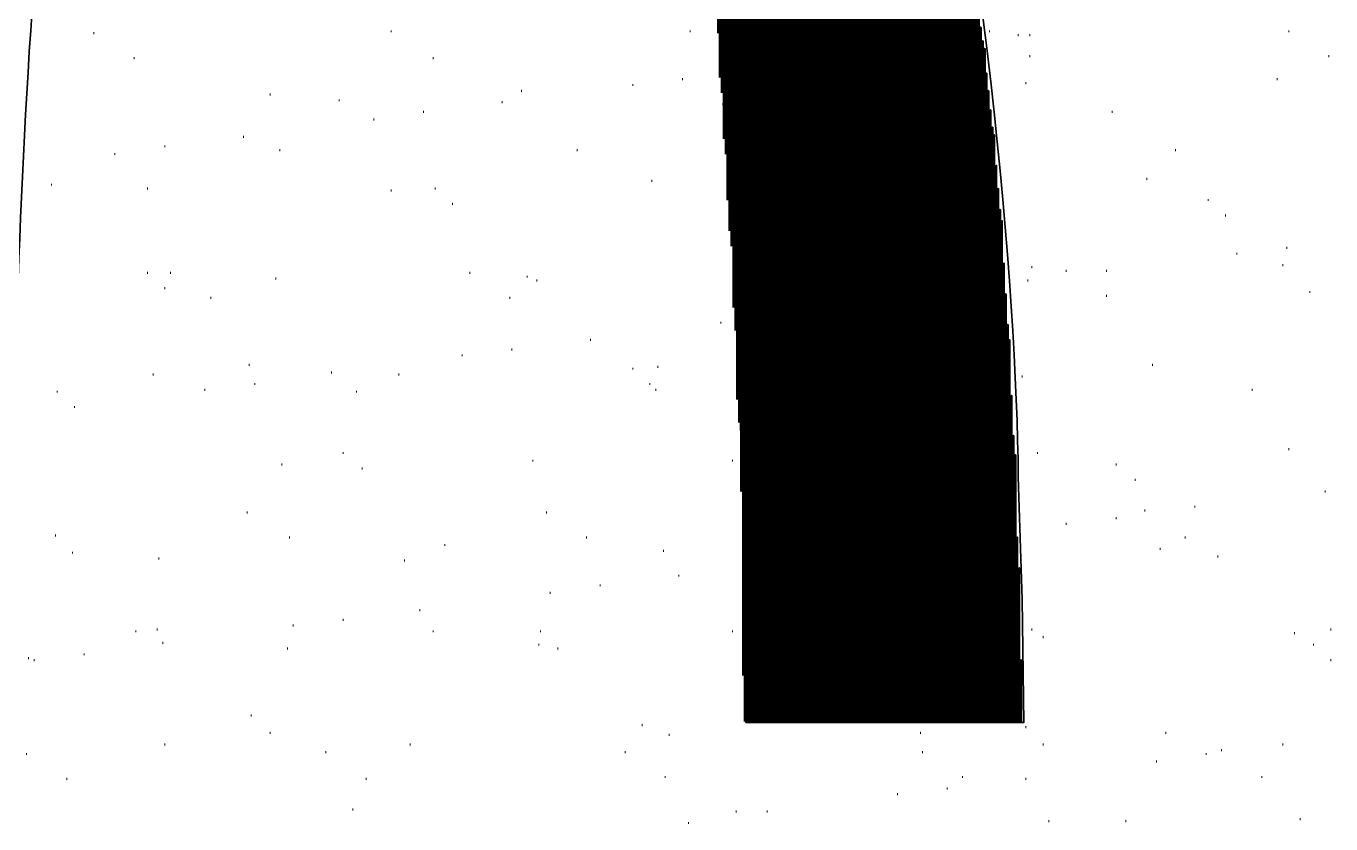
# Model space of a CAD drawing. Header units: millimetres. Extents: x 0.13 to 4.78, y 0.1 to 4.16.
# Drawn here: x 2.46 to 4.727, y 0.101 to 1.488 of the extents above; entities that cross this region are included whole.
import ezdxf

# ---------------------------------------------------------------- set-up
doc = ezdxf.new("R2010")
doc.units = ezdxf.units.MM
doc.layers.add('PDF4_Geometry', color=7, linetype='Continuous')

msp = doc.modelspace()

# ---------------------------------------------------------------- linework, layer by layer
at = {"layer": 'PDF4_Geometry', "lineweight": 50}
for points in [[(3.6621, 1.4759), (3.6621, 3.2425), (3.6621, 1.4759)], [(3.6654, 1.3992), (3.6654, 3.2359), (3.6654, 1.3992)], [(3.6687, 1.3725), (3.6687, 3.2292), (3.6687, 1.3725)], [(3.672, 1.2925), (3.672, 3.2225), (3.672, 1.2925)], [(3.6754, 1.2659), (3.6754, 3.2192), (3.6754, 1.2659)], [(3.6787, 1.1859), (3.6787, 3.2092), (3.6787, 1.1859)], [(3.682, 1.1325), (3.682, 3.2025), (3.682, 1.1325)], [(3.6854, 1.1059), (3.6854, 3.1992), (3.6854, 1.1059)], [(3.6887, 0.9992), (3.6887, 3.1925), (3.6887, 0.9992)], [(3.6921, 0.9592), (3.6921, 3.1892), (3.6921, 0.9592)], [(3.6954, 0.8392), (3.6954, 3.1792), (3.6954, 0.8392)], [(3.6987, 0.7992), (3.6987, 3.1692), (3.6987, 0.7992)], [(3.702, 0.6792), (3.702, 3.1625), (3.702, 0.6792)], [(3.7054, 0.3592), (3.7054, 3.1559), (3.7054, 0.3592)], [(3.7087, 0.2792), (3.7087, 3.1459), (3.7087, 0.2792)], [(3.7121, 0.2792), (3.7121, 3.1392), (3.7121, 0.2792)], [(3.7154, 0.2792), (3.7154, 3.1325), (3.7154, 0.2792)], [(3.7187, 0.2792), (3.7187, 3.1259), (3.7187, 0.2792)], [(3.722, 0.2792), (3.722, 3.1225), (3.722, 0.2792)], [(3.7254, 0.2792), (3.7254, 3.1092), (3.7254, 0.2792)], [(3.7287, 0.2792), (3.7287, 3.1025), (3.7287, 0.2792)], [(3.7321, 0.2792), (3.7321, 3.0925), (3.7321, 0.2792)], [(3.7354, 0.2792), (3.7354, 3.0859), (3.7354, 0.2792)], [(3.7387, 0.2792), (3.7387, 3.0759), (3.7387, 0.2792)], [(3.742, 0.2792), (3.742, 3.0659), (3.742, 0.2792)], [(3.7454, 0.2792), (3.7454, 3.0592), (3.7454, 0.2792)], [(3.7487, 0.2792), (3.7487, 3.0525), (3.7487, 0.2792)], [(3.752, 0.2792), (3.752, 3.0425), (3.752, 0.2792)], [(3.7554, 0.2792), (3.7554, 3.0325), (3.7554, 0.2792)], [(3.7587, 0.2792), (3.7587, 3.0259), (3.7587, 0.2792)], [(3.7621, 0.2792), (3.7621, 3.0192), (3.7621, 0.2792)], [(3.7654, 0.2792), (3.7654, 3.0092), (3.7654, 0.2792)], [(3.7687, 0.2792), (3.7687, 3.0025), (3.7687, 0.2792)], [(3.772, 0.2792), (3.772, 2.9959), (3.772, 0.2792)], [(3.7754, 0.2792), (3.7754, 2.9859), (3.7754, 0.2792)], [(3.7787, 0.2792), (3.7787, 2.9825), (3.7787, 0.2792)], [(3.7821, 0.2792), (3.7821, 2.9692), (3.7821, 0.2792)], [(3.7854, 0.2792), (3.7854, 2.9592), (3.7854, 0.2792)], [(3.7887, 0.2792), (3.7887, 2.9492), (3.7887, 0.2792)], [(3.792, 0.2792), (3.792, 2.9425), (3.792, 0.2792)], [(3.7954, 0.2792), (3.7954, 2.9325), (3.7954, 0.2792)], [(3.7987, 0.2792), (3.7987, 2.9225), (3.7987, 0.2792)], [(3.8021, 0.2792), (3.8021, 2.9125), (3.8021, 0.2792)], [(3.8054, 0.2792), (3.8054, 2.9059), (3.8054, 0.2792)], [(3.8087, 0.2792), (3.8087, 2.8925), (3.8087, 0.2792)], [(3.812, 0.2792), (3.812, 2.8859), (3.812, 0.2792)], [(3.8154, 0.2792), (3.8154, 2.8759), (3.8154, 0.2792)], [(3.8187, 0.2792), (3.8187, 2.8692), (3.8187, 0.2792)], [(3.8221, 0.2792), (3.8221, 2.8592), (3.8221, 0.2792)], [(3.8254, 0.2792), (3.8254, 2.8492), (3.8254, 0.2792)], [(3.8287, 0.2792), (3.8287, 2.8425), (3.8287, 0.2792)], [(3.8321, 0.2792), (3.8321, 2.8359), (3.8321, 0.2792)], [(3.8354, 0.2792), (3.8354, 2.8225), (3.8354, 0.2792)], [(3.8387, 0.2792), (3.8387, 2.8125), (3.8387, 0.2792)], [(3.842, 0.2792), (3.842, 2.8025), (3.842, 0.2792)], [(3.8454, 0.2792), (3.8454, 2.7892), (3.8454, 0.2792)], [(3.8487, 0.2792), (3.8487, 2.7792), (3.8487, 0.2792)], [(3.8521, 0.2792), (3.8521, 2.7692), (3.8521, 0.2792)], [(3.8554, 0.2792), (3.8554, 2.7659), (3.8554, 0.2792)], [(3.8587, 0.2792), (3.8587, 2.7492), (3.8587, 0.2792)], [(3.862, 0.2792), (3.862, 2.7392), (3.862, 0.2792)], [(3.8654, 0.2792), (3.8654, 2.7292), (3.8654, 0.2792)], [(3.8687, 0.2792), (3.8687, 2.7225), (3.8687, 0.2792)], [(3.8721, 0.2792), (3.8721, 2.7125), (3.8721, 0.2792)], [(3.8754, 0.2792), (3.8754, 2.7025), (3.8754, 0.2792)], [(3.8787, 0.2792), (3.8787, 2.6925), (3.8787, 0.2792)], [(3.882, 0.2792), (3.882, 2.6859), (3.882, 0.2792)], [(3.8854, 0.2792), (3.8854, 2.6692), (3.8854, 0.2792)], [(3.8887, 0.2792), (3.8887, 2.6592), (3.8887, 0.2792)], [(3.8921, 0.2792), (3.8921, 2.6459), (3.8921, 0.2792)], [(3.8954, 0.2792), (3.8954, 2.6325), (3.8954, 0.2792)], [(3.8987, 0.2792), (3.8987, 2.6225), (3.8987, 0.2792)], [(3.9021, 0.2792), (3.9021, 2.6159), (3.9021, 0.2792)], [(3.9054, 0.2792), (3.9054, 2.5992), (3.9054, 0.2792)], [(3.9087, 0.2792), (3.9087, 2.5859), (3.9087, 0.2792)], [(3.9121, 0.2792), (3.9121, 2.5759), (3.9121, 0.2792)], [(3.9154, 0.2792), (3.9154, 2.5659), (3.9154, 0.2792)], [(3.9187, 0.2792), (3.9187, 2.5525), (3.9187, 0.2792)], [(3.922, 0.2792), (3.922, 2.5492), (3.922, 0.2792)], [(3.9254, 0.2792), (3.9254, 2.5292), (3.9254, 0.2792)], [(3.9287, 0.2792), (3.9287, 2.5159), (3.9287, 0.2792)], [(3.932, 0.2792), (3.932, 2.4992), (3.932, 0.2792)], [(3.9354, 0.2792), (3.9354, 2.4859), (3.9354, 0.2792)], [(3.9387, 0.2792), (3.9387, 2.4792), (3.9387, 0.2792)], [(3.9421, 0.2792), (3.9421, 2.4625), (3.9421, 0.2792)], [(3.9454, 0.2792), (3.9454, 2.4492), (3.9454, 0.2792)], [(3.9487, 0.2792), (3.9487, 2.4392), (3.9487, 0.2792)], [(3.952, 0.2792), (3.952, 2.4259), (3.952, 0.2792)], [(3.9554, 0.2792), (3.9554, 2.4159), (3.9554, 0.2792)], [(3.9587, 0.2792), (3.9587, 2.4092), (3.9587, 0.2792)], [(3.9621, 0.2792), (3.9621, 2.3859), (3.9621, 0.2792)], [(3.9654, 0.2792), (3.9654, 2.3692), (3.9654, 0.2792)], [(3.9687, 0.2792), (3.9687, 2.3492), (3.9687, 0.2792)], [(3.972, 0.2792), (3.972, 2.3425), (3.972, 0.2792)], [(3.9754, 0.2792), (3.9754, 2.3192), (3.9754, 0.2792)], [(3.9787, 0.2792), (3.9787, 2.3059), (3.9787, 0.2792)], [(3.9821, 0.2792), (3.9821, 2.2925), (3.9821, 0.2792)], [(3.9854, 0.2792), (3.9854, 2.2792), (3.9854, 0.2792)], [(3.9887, 0.2792), (3.9887, 2.2725), (3.9887, 0.2792)], [(3.992, 0.2792), (3.992, 2.2525), (3.992, 0.2792)], [(3.9954, 0.2792), (3.9954, 2.2392), (3.9954, 0.2792)], [(3.9987, 0.2792), (3.9987, 2.2225), (3.9987, 0.2792)], [(4.002, 0.2792), (4.002, 2.2092), (4.002, 0.2792)], [(4.0054, 0.2792), (4.0054, 2.2025), (4.0054, 0.2792)], [(4.0087, 0.2792), (4.0087, 2.1792), (4.0087, 0.2792)], [(4.0121, 0.2792), (4.0121, 2.1625), (4.0121, 0.2792)], [(4.0154, 0.2792), (4.0154, 2.1459), (4.0154, 0.2792)], [(4.0187, 0.2792), (4.0187, 2.1292), (4.0187, 0.2792)], [(4.022, 0.2792), (4.022, 2.1092), (4.022, 0.2792)], [(4.0254, 0.2792), (4.0254, 2.0925), (4.0254, 0.2792)], [(4.0287, 0.2792), (4.0287, 2.0759), (4.0287, 0.2792)], [(4.0321, 0.2792), (4.0321, 2.0592), (4.0321, 0.2792)], [(4.0354, 0.2792), (4.0354, 2.0525), (4.0354, 0.2792)], [(4.0387, 0.2792), (4.0387, 2.0225), (4.0387, 0.2792)], [(4.042, 0.2792), (4.042, 2.0059), (4.042, 0.2792)], [(4.0454, 0.2792), (4.0454, 1.9859), (4.0454, 0.2792)], [(4.0487, 0.2792), (4.0487, 1.9692), (4.0487, 0.2792)], [(4.0521, 0.2792), (4.0521, 1.9492), (4.0521, 0.2792)], [(4.0554, 0.2792), (4.0554, 1.9292), (4.0554, 0.2792)], [(4.0587, 0.2792), (4.0587, 1.9125), (4.0587, 0.2792)], [(4.062, 0.2792), (4.062, 1.9025), (4.062, 0.2792)], [(4.0654, 0.2792), (4.0654, 1.8692), (4.0654, 0.2792)], [(4.0687, 0.2792), (4.0687, 1.8492), (4.0687, 0.2792)], [(4.0721, 0.2792), (4.0721, 1.8259), (4.0721, 0.2792)], [(4.0754, 0.2792), (4.0754, 1.8059), (4.0754, 0.2792)], [(4.0787, 0.2792), (4.0787, 1.7825), (4.0787, 0.2792)], [(4.0821, 0.2792), (4.0821, 1.7625), (4.0821, 0.2792)], [(4.0854, 0.2792), (4.0854, 1.7492), (4.0854, 0.2792)], [(4.0887, 0.2792), (4.0887, 1.7159), (4.0887, 0.2792)], [(4.092, 0.2792), (4.092, 1.6892), (4.092, 0.2792)], [(4.0954, 0.2792), (4.0954, 1.6659), (4.0954, 0.2792)], [(4.0987, 0.2792), (4.0987, 1.6392), (4.0987, 0.2792)], [(4.1021, 0.2792), (4.1021, 1.6159), (4.1021, 0.2792)], [(4.1054, 0.2792), (4.1054, 1.6025), (4.1054, 0.2792)], [(4.1087, 0.2792), (4.1087, 1.5625), (4.1087, 0.2792)], [(4.112, 0.2792), (4.112, 1.5392), (4.112, 0.2792)], [(4.1154, 0.2792), (4.1154, 1.5125), (4.1154, 0.2792)], [(4.1187, 0.2792), (4.1187, 1.4859), (4.1187, 0.2792)], [(4.1221, 0.2792), (4.1221, 1.4625), (4.1221, 0.2792)], [(4.1254, 0.2792), (4.1254, 1.4492), (4.1254, 0.2792)], [(4.1287, 0.2792), (4.1287, 1.4059), (4.1287, 0.2792)], [(4.132, 0.2792), (4.132, 1.3759), (4.132, 0.2792)], [(4.1354, 0.2792), (4.1354, 1.3425), (4.1354, 0.2792)], [(4.1387, 0.2792), (4.1387, 1.3125), (4.1387, 0.2792)], [(4.1421, 0.2792), (4.1421, 1.2992), (4.1421, 0.2792)], [(4.1454, 0.2792), (4.1454, 1.2459), (4.1454, 0.2792)], [(4.1487, 0.2792), (4.1487, 1.2059), (4.1487, 0.2792)], [(4.1521, 0.2792), (4.1521, 1.1692), (4.1521, 0.2792)], [(4.1554, 0.2792), (4.1554, 1.1492), (4.1554, 0.2792)], [(4.1587, 0.2792), (4.1587, 1.0759), (4.1587, 0.2792)], [(4.1621, 0.2792), (4.1621, 1.0225), (4.1621, 0.2792)], [(4.1654, 0.2792), (4.1654, 0.9692), (4.1654, 0.2792)], [(4.1687, 0.2792), (4.1687, 0.9425), (4.1687, 0.2792)], [(4.172, 0.2792), (4.172, 0.8459), (4.172, 0.2792)], [(4.1754, 0.2792), (4.1754, 0.7759), (4.1754, 0.2792)], [(4.1787, 0.2792), (4.1787, 0.7425), (4.1787, 0.2792)], [(4.182, 0.2792), (4.182, 0.5992), (4.182, 0.2792)], [(4.1854, 0.2792), (4.1854, 0.5459), (4.1854, 0.2792)], [(4.1887, 0.2792), (4.1887, 0.3859), (4.1887, 0.2792)]]:
    msp.add_lwpolyline(points, close=True, dxfattribs=at)
at = {"layer": 'PDF4_Geometry', "lineweight": 15}
for points in [[(2.5771, 1.4742), (2.5771, 1.4775)], [(3.0937, 1.4775), (3.0937, 1.4809)], [(3.6137, 1.4775), (3.6137, 1.4809)], [(4.1337, 1.4775), (4.1337, 1.4809)], [(4.1837, 1.4709), (4.1837, 1.4742)], [(4.2037, 1.4709), (4.2037, 1.4742)], [(4.6537, 1.4775), (4.6537, 1.4809)], [(4.0471, 1.4542), (4.0471, 1.4575)], [(2.6471, 1.4309), (2.6471, 1.4342)], [(3.1671, 1.4309), (3.1671, 1.4342)], [(3.6837, 1.4309), (3.6837, 1.4342)], [(3.9604, 1.4442), (3.9604, 1.4475)], [(4.2037, 1.4342), (4.2037, 1.4375)], [(4.7237, 1.4342), (4.7237, 1.4375)], [(3.7337, 1.4142), (3.7337, 1.4175)], [(3.5137, 1.3842), (3.5137, 1.3875)], [(3.6004, 1.3942), (3.6004, 1.3975)], [(4.1971, 1.3875), (4.1971, 1.3909)], [(4.6337, 1.3942), (4.6337, 1.3975)], [(2.8837, 1.3675), (2.8837, 1.3709)], [(3.0037, 1.3575), (3.0037, 1.3609)], [(3.3204, 1.3742), (3.3204, 1.3775)], [(3.7471, 1.3709), (3.7471, 1.3742)], [(3.1504, 1.3375), (3.1504, 1.3409)], [(3.2871, 1.3542), (3.2871, 1.3575)], [(3.6704, 1.3509), (3.6704, 1.3542)], [(4.3471, 1.3375), (4.3471, 1.3409)], [(3.0637, 1.3242), (3.0637, 1.3275)], [(3.7037, 1.3242), (3.7037, 1.3275)], [(2.8371, 1.2942), (2.8371, 1.2975)], [(2.7004, 1.2775), (2.7004, 1.2809)], [(2.9004, 1.2709), (2.9004, 1.2742)], [(3.4171, 1.2709), (3.4171, 1.2742)], [(3.9371, 1.2709), (3.9371, 1.2742)], [(4.4571, 1.2709), (4.4571, 1.2742)], [(2.6137, 1.2642), (2.6137, 1.2675)], [(2.5037, 1.2109), (2.5037, 1.2142)], [(2.6704, 1.2042), (2.6704, 1.2075)], [(3.0937, 1.2009), (3.0937, 1.2042)], [(3.1704, 1.2042), (3.1704, 1.2075)], [(3.5471, 1.2175), (3.5471, 1.2209)], [(3.9804, 1.2209), (3.9804, 1.2242)], [(4.4071, 1.2209), (4.4071, 1.2242)], [(3.2004, 1.1775), (3.2004, 1.1809)], [(3.8471, 1.1909), (3.8471, 1.1942)], [(4.5137, 1.1842), (4.5137, 1.1875)], [(4.5437, 1.1575), (4.5437, 1.1609)], [(4.5637, 1.0909), (4.5637, 1.0942)], [(4.6504, 1.1009), (4.6504, 1.1042)], [(4.2071, 1.0675), (4.2071, 1.0709)], [(4.6437, 1.0709), (4.6437, 1.0742)], [(2.6704, 1.0575), (2.6704, 1.0609)], [(2.7104, 1.0575), (2.7104, 1.0609)], [(2.8937, 1.0475), (2.8937, 1.0509)], [(3.2304, 1.0575), (3.2304, 1.0609)], [(3.3304, 1.0509), (3.3304, 1.0542)], [(3.3471, 1.0442), (3.3471, 1.0475)], [(3.7504, 1.0609), (3.7504, 1.0642)], [(3.7571, 1.0509), (3.7571, 1.0542)], [(4.2004, 1.0442), (4.2004, 1.0475)], [(4.2671, 1.0609), (4.2671, 1.0642)], [(4.3371, 1.0609), (4.3371, 1.0642)], [(2.7004, 1.0309), (2.7004, 1.0342)], [(4.0137, 1.0375), (4.0137, 1.0409)], [(4.1137, 1.0309), (4.1137, 1.0342)], [(4.3371, 1.0175), (4.3371, 1.0209)], [(4.6904, 1.0242), (4.6904, 1.0275)], [(2.7804, 1.0142), (2.7804, 1.0175)], [(3.3004, 1.0142), (3.3004, 1.0175)], [(3.8204, 1.0142), (3.8204, 1.0175)], [(3.8871, 1.0009), (3.8871, 1.0042)], [(4.0437, 1.0109), (4.0437, 1.0142)], [(3.7537, 0.9842), (3.7537, 0.9875)], [(3.6671, 0.9709), (3.6671, 0.9742)], [(3.4404, 0.9409), (3.4404, 0.9442)], [(3.2171, 0.9142), (3.2171, 0.9175)], [(3.3037, 0.9242), (3.3037, 0.9275)], [(2.8471, 0.8975), (2.8471, 0.9009)], [(2.9904, 0.8842), (2.9904, 0.8875)], [(3.5137, 0.8909), (3.5137, 0.8942)], [(3.5571, 0.8942), (3.5571, 0.8975)], [(3.9937, 0.9009), (3.9937, 0.9042)], [(4.4171, 0.8975), (4.4171, 0.9009)], [(2.6804, 0.8809), (2.6804, 0.8842)], [(2.8571, 0.8642), (2.8571, 0.8675)], [(3.1071, 0.8809), (3.1071, 0.8842)], [(3.5437, 0.8642), (3.5437, 0.8675)], [(4.1904, 0.8775), (4.1904, 0.8809)], [(2.5137, 0.8509), (2.5137, 0.8542)], [(2.7704, 0.8542), (2.7704, 0.8575)], [(3.0337, 0.8509), (3.0337, 0.8542)], [(3.5537, 0.8542), (3.5537, 0.8575)], [(4.0737, 0.8542), (4.0737, 0.8575)], [(4.5904, 0.8542), (4.5904, 0.8575)], [(2.5437, 0.8242), (2.5437, 0.8275)], [(4.6537, 0.7509), (4.6537, 0.7542)], [(2.9037, 0.7242), (2.9037, 0.7275)], [(3.0104, 0.7442), (3.0104, 0.7475)], [(3.3404, 0.7309), (3.3404, 0.7342)], [(3.6871, 0.7309), (3.6871, 0.7342)], [(3.7671, 0.7275), (3.7671, 0.7309)], [(4.2171, 0.7442), (4.2171, 0.7475)], [(4.3537, 0.7242), (4.3537, 0.7275)], [(3.0437, 0.7175), (3.0437, 0.7209)], [(4.3871, 0.6975), (4.3871, 0.7009)], [(4.7171, 0.6775), (4.7171, 0.6809)], [(2.8437, 0.6409), (2.8437, 0.6442)], [(3.3637, 0.6409), (3.3637, 0.6442)], [(3.8837, 0.6409), (3.8837, 0.6442)], [(4.4037, 0.6442), (4.4037, 0.6475)], [(4.4904, 0.6509), (4.4904, 0.6542)], [(4.2671, 0.6209), (4.2671, 0.6242)], [(4.3537, 0.6309), (4.3537, 0.6342)], [(2.5104, 0.6009), (2.5104, 0.6042)], [(2.9171, 0.5975), (2.9171, 0.6009)], [(3.4337, 0.5975), (3.4337, 0.6009)], [(3.9537, 0.5975), (3.9537, 0.6009)], [(4.0437, 0.5909), (4.0437, 0.5942)], [(4.4737, 0.5975), (4.4737, 0.6009)], [(2.5404, 0.5709), (2.5404, 0.5742)], [(3.1871, 0.5842), (3.1871, 0.5875)], [(3.5671, 0.5742), (3.5671, 0.5775)], [(3.8537, 0.5775), (3.8537, 0.5809)], [(3.9071, 0.5709), (3.9071, 0.5742)], [(4.0037, 0.5809), (4.0037, 0.5842)], [(4.4304, 0.5775), (4.4304, 0.5809)], [(4.5304, 0.5642), (4.5304, 0.5675)], [(2.6904, 0.5609), (2.6904, 0.5642)], [(3.1171, 0.5575), (3.1171, 0.5609)], [(3.8204, 0.5609), (3.8204, 0.5642)], [(3.8837, 0.5509), (3.8837, 0.5542)], [(3.5937, 0.5309), (3.5937, 0.5342)], [(3.3704, 0.5009), (3.3704, 0.5042)], [(3.4571, 0.5142), (3.4571, 0.5175)], [(3.0104, 0.4542), (3.0104, 0.4575)], [(3.1437, 0.4709), (3.1437, 0.4742)], [(2.6504, 0.4342), (2.6504, 0.4375)], [(2.6871, 0.4375), (2.6871, 0.4409)], [(2.9237, 0.4442), (2.9237, 0.4475)], [(3.1671, 0.4342), (3.1671, 0.4375)], [(3.3537, 0.4342), (3.3537, 0.4375)], [(3.6871, 0.4342), (3.6871, 0.4375)], [(4.2071, 0.4375), (4.2071, 0.4409)], [(4.6637, 0.4309), (4.6637, 0.4342)], [(4.7271, 0.4375), (4.7271, 0.4409)], [(2.6971, 0.4142), (2.6971, 0.4175)], [(3.3504, 0.4109), (3.3504, 0.4142)], [(3.7771, 0.4075), (3.7771, 0.4109)], [(4.0304, 0.4175), (4.0304, 0.4209)], [(4.2271, 0.4242), (4.2271, 0.4275)], [(4.6971, 0.4109), (4.6971, 0.4142)], [(2.4637, 0.3875), (2.4637, 0.3909)], [(2.4737, 0.3842), (2.4737, 0.3875)], [(2.5604, 0.3942), (2.5604, 0.3975)], [(2.9137, 0.4042), (2.9137, 0.4075)], [(3.3837, 0.4042), (3.3837, 0.4075)], [(4.7271, 0.3842), (4.7271, 0.3875)], [(2.8504, 0.2875), (2.8504, 0.2909)], [(3.5304, 0.2709), (3.5304, 0.2742)], [(2.8837, 0.2575), (2.8837, 0.2609)], [(3.5771, 0.2542), (3.5771, 0.2575)], [(4.0137, 0.2575), (4.0137, 0.2609)], [(4.1971, 0.2675), (4.1971, 0.2709)], [(4.4404, 0.2575), (4.4404, 0.2609)], [(2.7004, 0.2375), (2.7004, 0.2409)], [(2.9804, 0.2242), (2.9804, 0.2275)], [(3.1271, 0.2375), (3.1271, 0.2409)], [(3.5004, 0.2242), (3.5004, 0.2275)], [(4.0171, 0.2242), (4.0171, 0.2275)], [(4.2271, 0.2375), (4.2271, 0.2409)], [(4.5371, 0.2275), (4.5371, 0.2309)], [(4.6437, 0.2375), (4.6437, 0.2409)], [(2.4604, 0.2209), (2.4604, 0.2242)], [(4.4237, 0.2075), (4.4237, 0.2109)], [(4.5104, 0.2209), (4.5104, 0.2242)], [(3.5704, 0.1809), (3.5704, 0.1842)], [(4.0871, 0.1809), (4.0871, 0.1842)], [(4.6071, 0.1809), (4.6071, 0.1842)], [(2.5304, 0.1775), (2.5304, 0.1809)], [(3.0504, 0.1775), (3.0504, 0.1809)], [(4.0604, 0.1609), (4.0604, 0.1642)], [(4.1971, 0.1775), (4.1971, 0.1809)], [(3.9737, 0.1509), (3.9737, 0.1542)], [(3.0271, 0.1242), (3.0271, 0.1275)], [(3.6937, 0.1209), (3.6937, 0.1242)], [(3.7471, 0.1209), (3.7471, 0.1242)], [(3.6104, 0.1009), (3.6104, 0.1042)], [(4.2371, 0.1042), (4.2371, 0.1075)], [(4.3704, 0.1042), (4.3704, 0.1075)], [(4.6737, 0.1075), (4.6737, 0.1109)]]:
    msp.add_lwpolyline(points, dxfattribs=at)
at = {"layer": 'PDF4_Geometry', "lineweight": 35}
msp.add_lwpolyline([(4.1837, 0.7042), (4.1904, 0.4909), (4.1937, 0.2775), (3.7104, 0.2775), (3.7071, 0.4375), (3.7071, 0.5975)], dxfattribs=at)
for points in [[(3.2471, 3.7342), (3.9622, 3.3488), (4.1787, 1.3398), (4.1837, 0.7042)], [(2.7637, 3.1775), (2.5211, 2.4896), (2.4602, 1.598), (2.4404, 0.8775)], [(3.7071, 0.5975), (3.6871, 1.3585), (3.6366, 2.1248), (3.4637, 2.8675)]]:
    msp.add_open_spline(points, degree=3, dxfattribs=at)

doc.saveas('drawing.dxf')
